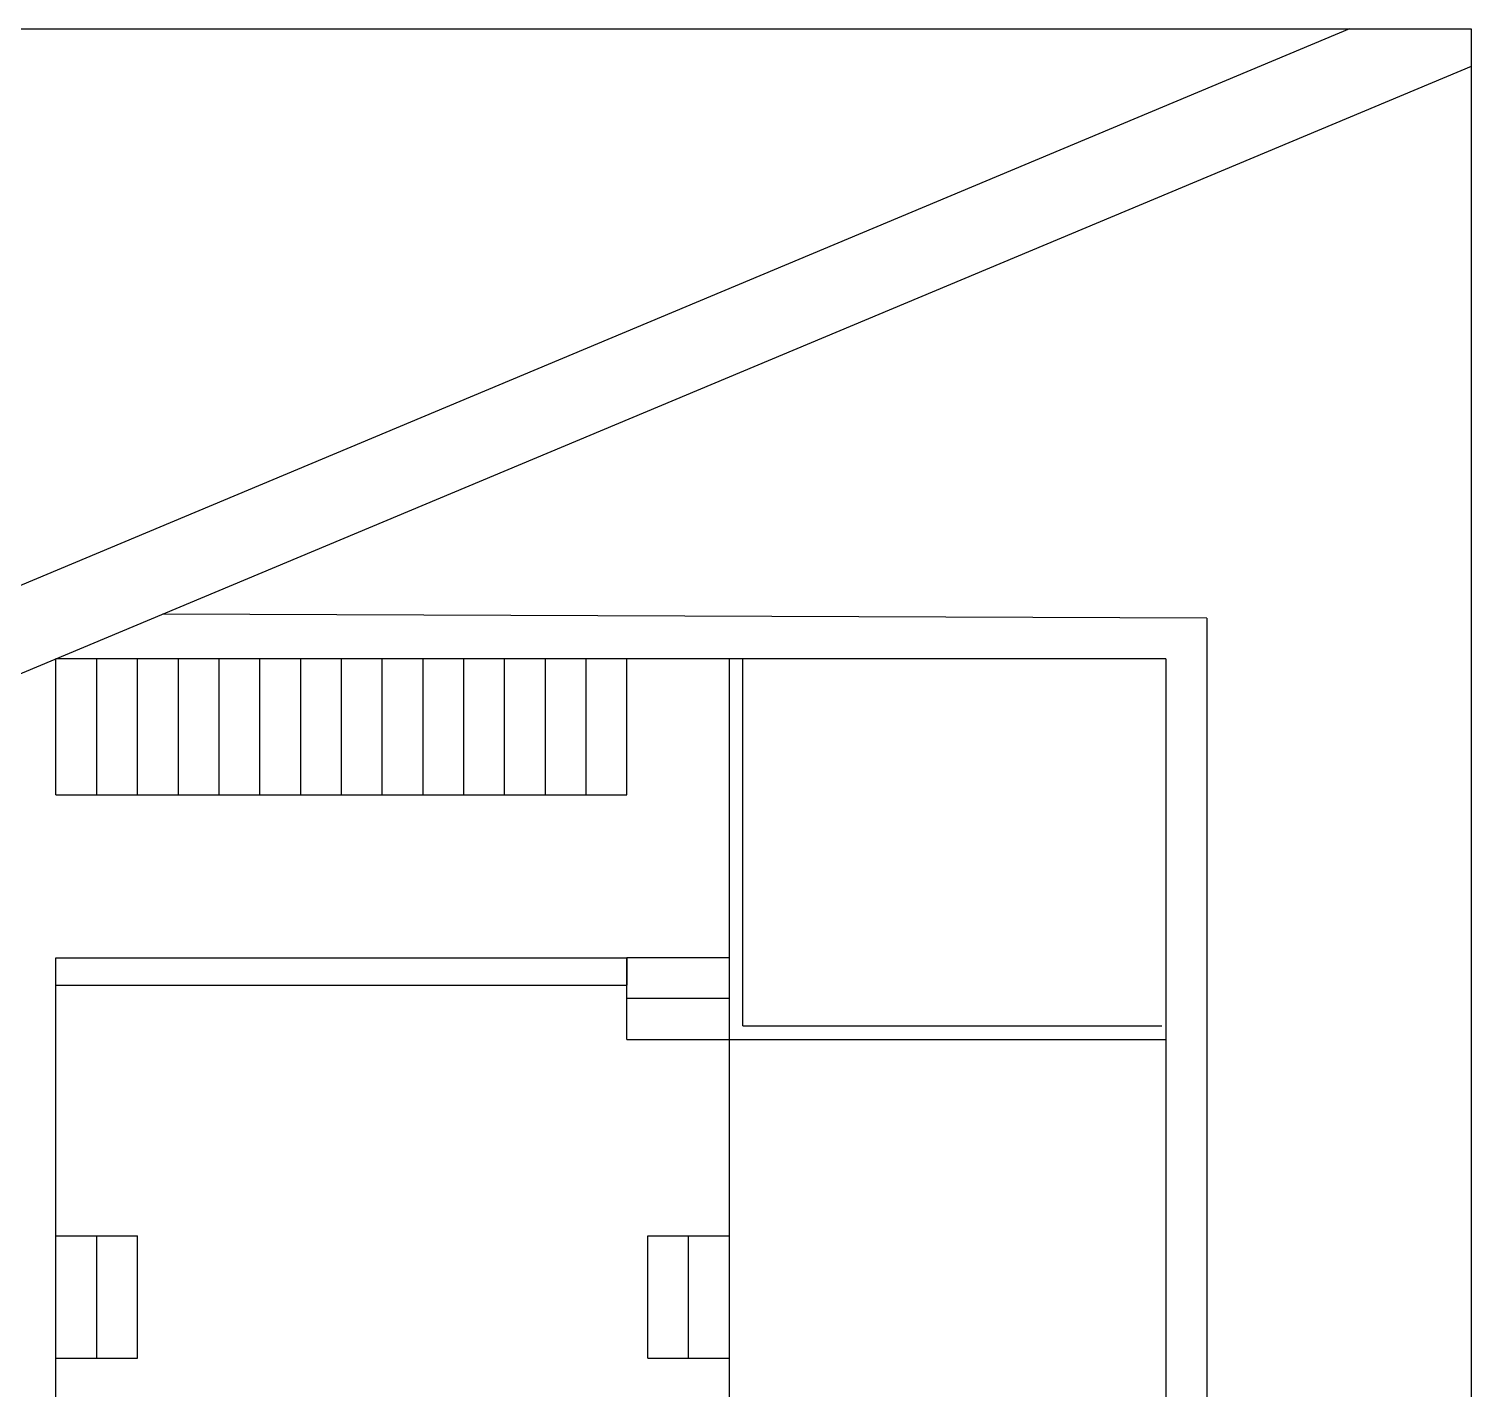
# Model space of a CAD drawing. Header units: millimetres. Extents: x 285 to 2285, y 238 to 2522.
# Drawn here: x 1225 to 2285, y 1238 to 2238 of the extents above; entities that cross this region are included whole.
import ezdxf

# ---------------------------------------------------------------- set-up
doc = ezdxf.new("R2010")
doc.units = ezdxf.units.MM
doc.layers.add('MURO', color=1, linetype='Continuous')
doc.layers.add('Wall', color=43, linetype='Continuous')

msp = doc.modelspace()

# ---------------------------------------------------------------- linework, layer by layer
for p, q in [((285.4, 2238.3), (2285.4, 2238.3)), ((2285.4, 2238.3), (2285.4, 238.3)), ((1244.5, 1674.9), (1244.5, 1774.9)), ((1274.5, 1674.9), (1274.5, 1774.9)), ((1304.5, 1674.9), (1304.5, 1774.9)), ((1334.5, 1674.9), (1334.5, 1774.9)), ((1364.5, 1674.9), (1364.5, 1774.9)), ((1394.5, 1674.9), (1394.5, 1774.9)), ((1424.5, 1674.9), (1424.5, 1774.9)), ((1454.5, 1674.9), (1454.5, 1774.9)), ((1484.5, 1674.9), (1484.5, 1774.9)), ((1514.5, 1674.9), (1514.5, 1774.9)), ((1544.5, 1674.9), (1544.5, 1774.9)), ((1574.5, 1674.9), (1574.5, 1774.9)), ((1574.5, 1674.9), (1574.5, 1774.9)), ((1604.5, 1674.9), (1604.5, 1774.9)), ((1634.5, 1674.9), (1634.5, 1774.9)), ((1664.5, 1674.9), (1664.5, 1774.9)), ((1664.5, 1674.9), (1664.5, 1774.9)), ((1244.5, 1674.9), (1664.5, 1674.9)), ((1244.5, 901), (1244.5, 1554.9)), ((1739.8, 1554.9), (1664.5, 1554.9)), ((1664.5, 1494.9), (1664.5, 1554.9)), ((1739.8, 1494.9), (1739.8, 1554.9)), ((1739.8, 1524.9), (1664.5, 1524.9)), ((1664.5, 1494.9), (1739.8, 1494.9)), ((1739.8, 901), (1739.8, 1494.9)), ((1244.5, 1350.5), (1304.5, 1350.5)), ((1274.5, 1260.5), (1274.5, 1350.5)), ((1304.5, 1260.5), (1304.5, 1350.5)), ((1679.8, 1260.5), (1679.8, 1350.5)), ((1679.8, 1350.5), (1739.8, 1350.5)), ((1709.8, 1260.5), (1709.8, 1350.5)), ((1244.5, 1260.5), (1304.5, 1260.5)), ((1679.8, 1260.5), (1739.8, 1260.5))]:
    msp.add_line(p, q)
at = {"layer": 'MURO'}
for p, q in [((2196, 2238.3), (910.2, 1699.9)), ((2285.4, 2210.7), (910.2, 1634.8))]:
    msp.add_line(p, q, dxfattribs=at)
at = {"layer": 'Wall'}
for p, q in [((2090.9, 1804.9), (1323, 1807.7)), ((2090.9, 1804.9), (2090.9, 775.9)), ((2060.9, 1774.9), (1244.5, 1774.9)), ((1739.8, 1494.9), (1739.8, 1774.9)), ((1749.8, 1504.9), (1749.8, 1774.9)), ((2060.9, 1774.9), (2060.9, 805.9)), ((1244.5, 1554.9), (1664.5, 1554.9)), ((1664.5, 1554.9), (1664.5, 1534.9)), ((1244.5, 1534.9), (1664.5, 1534.9)), ((1749.8, 1504.9), (2057.9, 1504.9)), ((1739.8, 1494.9), (2060.9, 1494.9))]:
    msp.add_line(p, q, dxfattribs=at)

doc.saveas('drawing.dxf')
